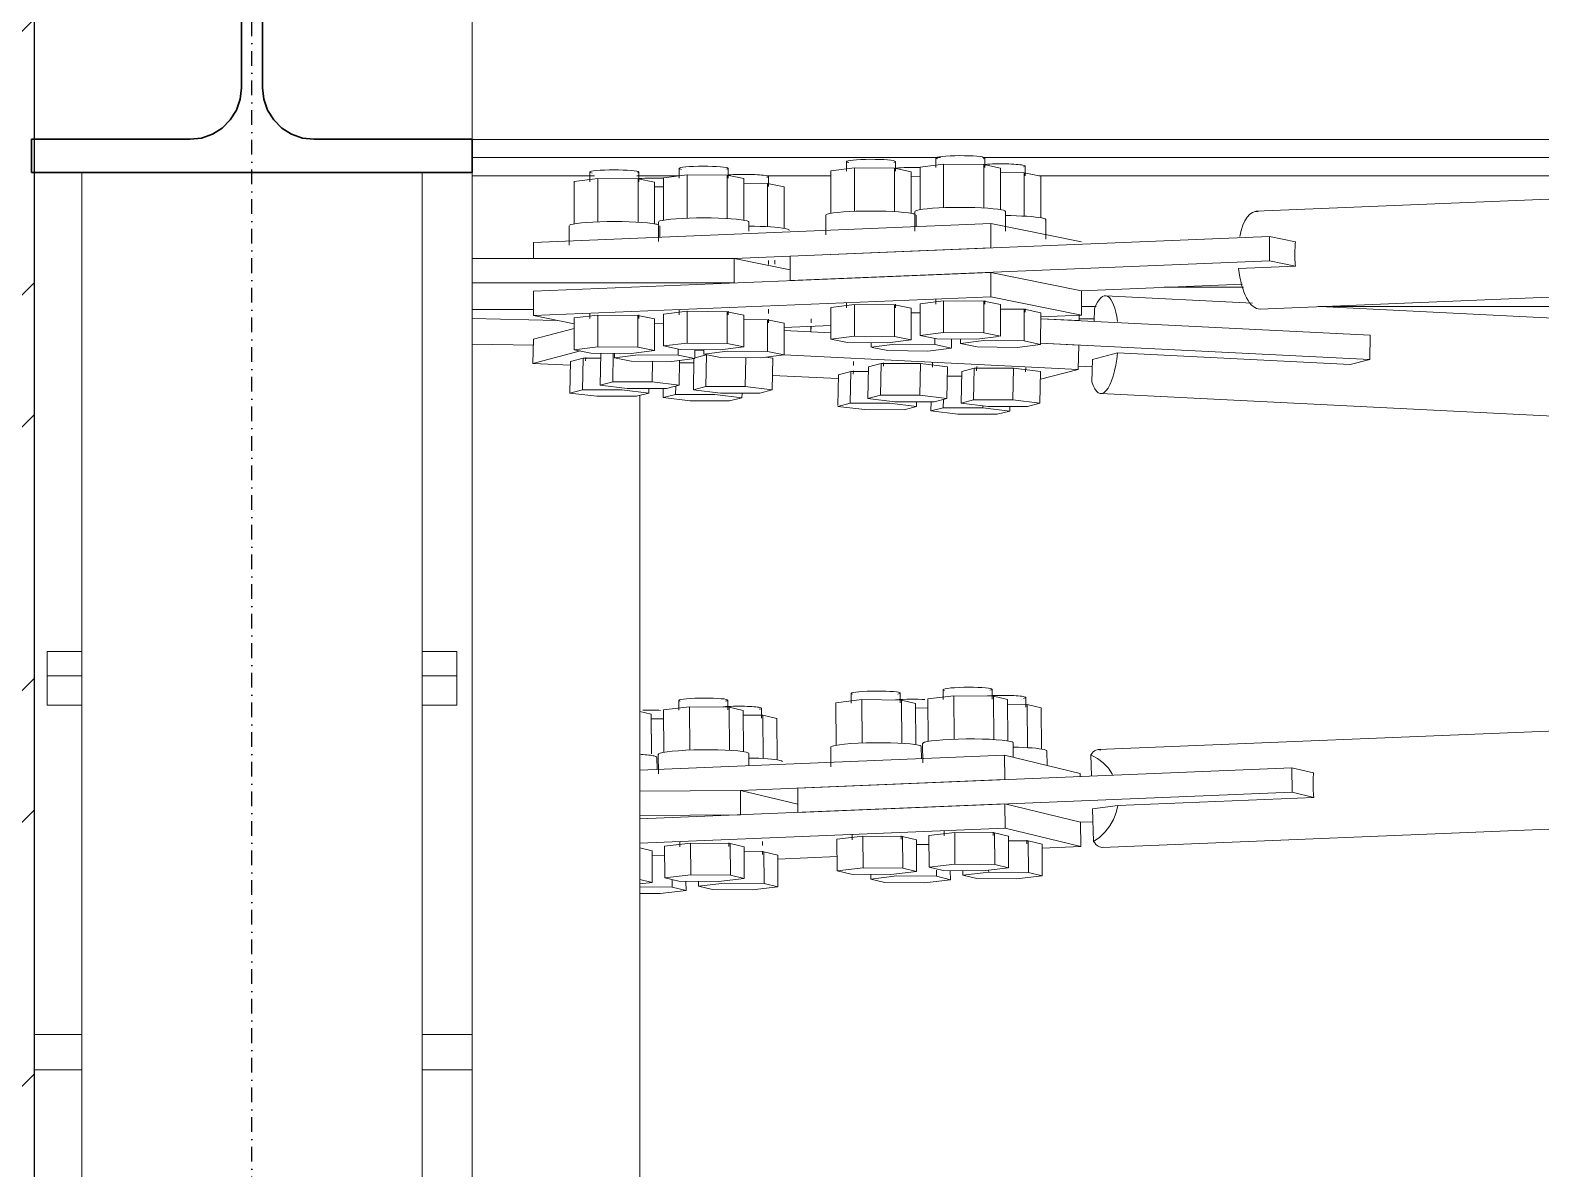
# Model space of a CAD drawing. Header units: millimetres. Extents: x 180139 to 245212, y -4005 to 9345.
# Drawn here: x 211960 to 212577, y 4521 to 4986 of the extents above; entities that cross this region are included whole.
import ezdxf

# ---------------------------------------------------------------- set-up
doc = ezdxf.new("R2010")
doc.units = ezdxf.units.MM
doc.linetypes.add('1_Čerchovaná 6_0mm', pattern=[12, 6, -3, 0, -3])
for name, color, linetype, lineweight in [('A-WALL-1', 7, 'Continuous', 25), ('S-BEAM', 7, 'Continuous', 9), ('S-BEAM-1', 7, 'Continuous', 35), ('S-COLS', 7, 'Continuous', 9), ('S-FSTN', 7, 'Continuous', 9)]:
    doc.layers.add(name, color=color, linetype=linetype, lineweight=lineweight)
doc.layers.add('A-WALL-PATT-2', color=9, linetype='Continuous', lineweight=9, true_color=0x808080)
doc.layers.add('S-GRID-1', color=9, linetype='1_Čerchovaná 6_0mm', lineweight=25, true_color=0x808080)

# ---------------------------------------------------------------- blocks, each defined once
blk = doc.blocks.new('M_S profily_ sloup - 374570-B')
at = {"layer": 'S-COLS'}
for p, q in [((-153159.89, 3207.2), (-153159.89, 4927.57)), ((-153020.89, 3480), (-153020.89, 4927.57))]:
    blk.add_line(p, q, dxfattribs=at)
blk = doc.blocks.new('IPE - 385748-B')
at = {"layer": 'S-BEAM'}
for p, q in [((-153000.39, 5352.33), (-153000.39, 5329.26)), ((-153000.39, 5283.24), (-153000.39, 4941.13))]:
    blk.add_line(p, q, dxfattribs=at)
at = {"layer": 'S-BEAM-1'}
for p, q in [((-153000.39, 5329.26), (-153180.39, 5329.26)), ((-153180.39, 5329.26), (-153180.39, 5315.7)), ((-153000.39, 5315.7), (-153000.39, 5329.26)), ((-153180.39, 5315.7), (-153115.69, 5315.7)), ((-153065.09, 5315.7), (-153000.39, 5315.7)), ((-153094.69, 5294.61), (-153094.69, 4962.22)), ((-153086.09, 4962.22), (-153086.09, 5294.61)), ((-153115.69, 4941.13), (-153180.39, 4941.13)), ((-153180.39, 4941.13), (-153180.39, 4927.57)), ((-153000.39, 4941.13), (-153065.09, 4941.13)), ((-153000.39, 4927.57), (-153000.39, 4941.13)), ((-153180.39, 4927.57), (-153000.39, 4927.57))]:
    blk.add_line(p, q, dxfattribs=at)
at = {"layer": 'S-BEAM-1', "flags": 128}
for points in [[(-153115.69, 5315.7), (-153111.02, 5315.17), (-153106.58, 5313.61), (-153102.6, 5311.1), (-153099.27, 5307.76), (-153096.77, 5303.76), (-153095.22, 5299.31), (-153094.69, 5294.61)], [(-153086.09, 5294.61), (-153085.57, 5299.31), (-153084.01, 5303.76), (-153081.51, 5307.76), (-153078.18, 5311.1), (-153074.2, 5313.61), (-153069.76, 5315.17), (-153065.09, 5315.7)], [(-153094.69, 4962.22), (-153095.22, 4957.52), (-153096.77, 4953.07), (-153099.27, 4949.07), (-153102.6, 4945.73), (-153106.58, 4943.22), (-153111.02, 4941.66), (-153115.69, 4941.13)], [(-153065.09, 4941.13), (-153069.76, 4941.66), (-153074.2, 4943.22), (-153078.18, 4945.73), (-153081.51, 4949.07), (-153084.01, 4953.07), (-153085.57, 4957.52), (-153086.09, 4962.22)]]:
    blk.add_lwpolyline(points, dxfattribs=at)
blk = doc.blocks.new('IPE - 385749-B')
at = {"layer": 'S-BEAM'}
blk.add_line((-153000.39, 4575.37), (-153000.39, 4927.57), dxfattribs=at)
blk = doc.blocks.new('Rámový roh_ šroubovaný s náběhem - 387183-B')
at = {"layer": 'S-FSTN'}
for p, q in [((-152931.89, 4185.38), (-152931.89, 4836.5)), ((-153159.89, 4575.37), (-153179.19, 4575.37)), ((-153000.39, 4575.37), (-153020.89, 4575.37)), ((-153000.39, 4560.97), (-153000.39, 4575.37)), ((-153179.19, 4560.97), (-153159.89, 4560.97)), ((-153020.89, 4560.97), (-153000.39, 4560.97)), ((-153000.39, 4560.97), (-153000.39, 4190.38)), ((-153159.89, 4190.38), (-153179.19, 4190.38)), ((-153000.39, 4190.38), (-153020.89, 4190.38)), ((-153179.19, 4185.38), (-153159.89, 4185.38)), ((-153020.89, 4185.38), (-152931.89, 4185.38))]:
    blk.add_line(p, q, dxfattribs=at)
blk = doc.blocks.new('Dvojitý úhelník _ šikmo - 388081-B')
at = {"layer": 'S-FSTN'}
for p, q in [((-153159.89, 4731.84), (-153174.09, 4731.84)), ((-153174.09, 4731.84), (-153174.09, 4721.88)), ((-153006.69, 4731.84), (-153020.89, 4731.84)), ((-153006.69, 4721.88), (-153006.69, 4731.84)), ((-153174.09, 4721.88), (-153159.89, 4721.88)), ((-153174.09, 4721.88), (-153174.09, 4709.99)), ((-153020.89, 4721.88), (-153006.69, 4721.88)), ((-153006.69, 4721.88), (-153006.69, 4709.99)), ((-153159.89, 4709.99), (-153174.09, 4709.99)), ((-153006.69, 4709.99), (-153020.89, 4709.99))]:
    blk.add_line(p, q, dxfattribs=at)
blk = doc.blocks.new('IPE - IPE160-854659-B')
at = {"layer": 'S-BEAM'}
for p, q in [((-153000.39, 4941.11), (-151964.41, 4941.11)), ((-152809.18, 4933.74), (-153000.39, 4933.74)), ((-152143.28, 4933.74), (-152792.01, 4933.74)), ((-152950.43, 4926.24), (-153000.39, 4926.24)), ((-152915.68, 4926.24), (-152933.19, 4926.24)), ((-152853.93, 4926.24), (-152880.27, 4926.24)), ((-152325.41, 4926.24), (-152769, 4926.24))]:
    blk.add_line(p, q, dxfattribs=at)
blk = doc.blocks.new('C profil - C150X19_3-854695-B')
at = {"layer": 'S-BEAM'}
for p, q in [((-152717.7, 4880.66), (-152685.35, 4880.66)), ((-152685.36, 4880.69), (-152716.81, 4880.69)), ((-152751.52, 4872.79), (-152745.5, 4872.79)), ((-152654.8, 4872.79), (-149454.28, 4872.79)), ((-152752.45, 4867.77), (-152746.36, 4867.77))]:
    blk.add_line(p, q, dxfattribs=at)
blk = doc.blocks.new('Kruhové tyče - 855920-B')
at = {"layer": 'S-BEAM'}
for p, q in [((-151141.71, 4757.55), (-152744.74, 4691.77)), ((-152743.1, 4651.81), (-150700.81, 4735.61)), ((-152747.65, 4689.62), (-152747.39, 4681.01)), ((-152736.64, 4669), (-152656.65, 4672.28)), ((-152746.99, 4667.56), (-152736.64, 4669)), ((-152746.99, 4667.56), (-152746.59, 4654.29))]:
    blk.add_line(p, q, dxfattribs=at)
at = {"layer": 'S-BEAM', "flags": 128}
for points in [[(-152747.65, 4689.62), (-152745, 4688.18), (-152742.62, 4686.34), (-152740.56, 4684.15), (-152738.88, 4681.65)], [(-152736.64, 4669), (-152737.33, 4666.05), (-152738.45, 4663.23), (-152739.98, 4660.58), (-152741.87, 4658.18), (-152744.09, 4656.06), (-152746.59, 4654.29)]]:
    blk.add_lwpolyline(points, dxfattribs=at)
at = {"layer": 'S-BEAM'}
for centre, start_param, end_param in [((-152743.92, 4671.79), 6.114297, 6.737689), ((-152650.02, 4675.64), 1.220559, 1.556766), ((-152650.02, 4675.64), 1.556766, 1.72592), ((-152743.92, 4671.79), 2.623593, 3.203113)]:
    blk.add_ellipse(centre, major_axis=(-0.82, 19.98), ratio=0.341936, start_param=start_param, end_param=end_param, dxfattribs=at)
blk = doc.blocks.new('Kruhové tyče - 855921-B')
at = {"layer": 'S-BEAM'}
for p, q in [((-152681.7, 4874.24), (-152741.69, 4877.22)), ((-152746.4, 4866.75), (-152746.21, 4871.82)), ((-147337.11, 4608.17), (-152654.11, 4872.86)), ((-152747.35, 4842.1), (-152747, 4851.17)), ((-152747, 4851.17), (-152736.8, 4853.84)), ((-152736.8, 4853.84), (-152641.71, 4849.1)), ((-152743.67, 4837.27), (-147339.1, 4568.22))]:
    blk.add_line(p, q, dxfattribs=at)
for start_param, end_param in [(5.222801, 7.051675), (2.447076, 4.555973)]:
    blk.add_ellipse((-152742.68, 4857.25), major_axis=(0.99, 19.98), ratio=0.305672, start_param=start_param, end_param=end_param, dxfattribs=at)
blk = doc.blocks.new('Kruhové tyče - 855924-B')
at = {"layer": 'S-BEAM'}
for p, q in [((-151086.36, 4977.35), (-152680.18, 4911.72)), ((-152678.54, 4871.75), (-150705.99, 4952.98)), ((-152687.34, 4888.37), (-152664.11, 4889.33))]:
    blk.add_line(p, q, dxfattribs=at)
for centre, start_param, end_param in [((-152679.36, 4891.73), 6.182655, 7.330415), ((-152656.14, 4892.69), 1.217586, 1.55391), ((-152679.36, 4891.73), 1.722946, 3.141593), ((-152656.14, 4892.69), 1.55391, 1.722946)]:
    blk.add_ellipse(centre, major_axis=(-0.82, 19.98), ratio=0.410089, start_param=start_param, end_param=end_param, dxfattribs=at)
blk = doc.blocks.new('Připojení trubek s příložkami - 856053-B')
at = {"layer": 'S-FSTN'}
for p, q in [((-152847.51, 4932.04), (-152847.51, 4928.06)), ((-152827.51, 4928.06), (-152827.51, 4932.04)), ((-152817.48, 4929.71), (-152807.85, 4930.94)), ((-152811.06, 4933.54), (-152811.06, 4929.56)), ((-152807.86, 4913.2), (-152807.85, 4930.94)), ((-152807.85, 4930.94), (-152791.43, 4930.78)), ((-152791.44, 4913.07), (-152791.43, 4930.78)), ((-152791.43, 4930.78), (-152784.64, 4929.41)), ((-152791.06, 4929.56), (-152791.06, 4933.54)), ((-152958.73, 4923.89), (-152949.1, 4925.12)), ((-152952.31, 4927.73), (-152952.31, 4923.74)), ((-152949.1, 4925.12), (-152932.68, 4924.97)), ((-152949.1, 4907.38), (-152949.1, 4925.12)), ((-152932.69, 4907.25), (-152932.68, 4924.97)), ((-152932.68, 4924.97), (-152925.89, 4923.59)), ((-152932.31, 4923.74), (-152932.31, 4927.72)), ((-152922.28, 4908.07), (-152922.27, 4925.4)), ((-152922.27, 4925.4), (-152912.65, 4926.62)), ((-152915.85, 4929.23), (-152915.86, 4925.25)), ((-152912.65, 4926.62), (-152896.23, 4926.47)), ((-152912.65, 4908.89), (-152912.65, 4926.62)), ((-152896.23, 4926.47), (-152889.44, 4925.09)), ((-152896.23, 4908.75), (-152896.23, 4926.47)), ((-152895.86, 4925.24), (-152895.85, 4929.22)), ((-152889.44, 4908.08), (-152889.44, 4925.09)), ((-152879.38, 4921.9), (-152879.38, 4925.89)), ((-152853.93, 4928.21), (-152844.3, 4929.44)), ((-152853.93, 4910.89), (-152853.93, 4928.21)), ((-152844.31, 4911.7), (-152844.3, 4929.44)), ((-152844.3, 4929.44), (-152827.89, 4929.28)), ((-152827.89, 4929.28), (-152821.09, 4927.91)), ((-152827.89, 4911.56), (-152827.89, 4929.28)), ((-152821.09, 4910.89), (-152821.09, 4927.91)), ((-152821.09, 4926.03), (-152817.61, 4926)), ((-152817.48, 4912.39), (-152817.48, 4929.71)), ((-152784.64, 4912.39), (-152784.64, 4929.41)), ((-152784.64, 4927.53), (-152774.96, 4927.44)), ((-152774.97, 4909.73), (-152774.96, 4927.44)), ((-152774.96, 4927.44), (-152768.17, 4926.07)), ((-152774.59, 4926.22), (-152774.59, 4930.2)), ((-152768.17, 4909.05), (-152768.17, 4926.07)), ((-152958.73, 4906.57), (-152958.73, 4923.89)), ((-152925.89, 4906.58), (-152925.89, 4923.59)), ((-152925.89, 4921.72), (-152922.28, 4921.68)), ((-152889.44, 4923.22), (-152879.76, 4923.13)), ((-152879.76, 4923.13), (-152872.96, 4921.75)), ((-152879.76, 4905.41), (-152879.76, 4923.13)), ((-152872.97, 4904.74), (-152872.96, 4921.75)), ((-152975.39, 4899), (-152788.58, 4906.69)), ((-152960.81, 4905.82), (-152960.81, 4897.85)), ((-152924.36, 4907.32), (-152924.36, 4899.36)), ((-152923.81, 4901.12), (-152923.81, 4905.81)), ((-152887.36, 4903.54), (-152887.36, 4907.32)), ((-152856.01, 4910.14), (-152856.01, 4902.17)), ((-152819.56, 4911.64), (-152819.56, 4903.67)), ((-152819.01, 4905.44), (-152819.01, 4910.13)), ((-152788.58, 4906.69), (-152751.51, 4899.18)), ((-152788.58, 4896.74), (-152788.58, 4906.69)), ((-152782.56, 4903.66), (-152782.56, 4911.63)), ((-152766.09, 4900.33), (-152766.09, 4908.29)), ((-152870.59, 4893.36), (-152674.67, 4901.43)), ((-152674.67, 4901.43), (-152664.11, 4899.29)), ((-152674.67, 4891.47), (-152674.67, 4901.43)), ((-152975.39, 4892.43), (-152975.39, 4899)), ((-152788.58, 4896.74), (-152893.38, 4892.42)), ((-153000.39, 4892.44), (-152893.38, 4892.42)), ((-152893.38, 4892.42), (-152870.59, 4887.8)), ((-152893.38, 4892.42), (-152893.38, 4882.46)), ((-152879.39, 4889.93), (-152879.39, 4891.59)), ((-152870.6, 4883.4), (-152870.59, 4893.36)), ((-152674.67, 4891.47), (-152870.6, 4883.4)), ((-152664.11, 4889.33), (-152674.67, 4891.47)), ((-152893.38, 4882.46), (-153000.39, 4882.48)), ((-152975.39, 4879.08), (-152788.58, 4886.78)), ((-152788.58, 4886.78), (-152751.52, 4879.26)), ((-152788.58, 4876.82), (-152788.58, 4886.78)), ((-152751.52, 4879.26), (-152685.69, 4881.97)), ((-152975.39, 4869.13), (-152975.39, 4879.08)), ((-152788.58, 4876.82), (-152975.39, 4869.13)), ((-152817.46, 4873.95), (-152807.85, 4875.17)), ((-152811.07, 4875.89), (-152811.07, 4873.8)), ((-152807.86, 4862.22), (-152807.85, 4875.17)), ((-152807.85, 4875.17), (-152791.46, 4875.02)), ((-152791.46, 4875.02), (-152784.68, 4873.64)), ((-152791.46, 4862.07), (-152791.46, 4875.02)), ((-152791.07, 4873.79), (-152791.07, 4875.24)), ((-152751.52, 4869.31), (-152788.58, 4876.82)), ((-152751.52, 4869.31), (-152751.52, 4879.26)), ((-153000.39, 4871.58), (-152975.39, 4871.58)), ((-152975.39, 4869.13), (-152958.71, 4865.74)), ((-152958.71, 4868.13), (-152949.1, 4869.35)), ((-152952.32, 4870.08), (-152952.32, 4867.98)), ((-152949.1, 4869.35), (-152932.71, 4869.2)), ((-152949.1, 4856.41), (-152949.1, 4869.35)), ((-152932.71, 4869.2), (-152925.92, 4867.82)), ((-152932.71, 4856.26), (-152932.71, 4869.2)), ((-152932.32, 4867.98), (-152932.32, 4869.43)), ((-152922.26, 4869.63), (-152912.65, 4870.85)), ((-152922.26, 4856.69), (-152922.26, 4869.63)), ((-152915.87, 4871.58), (-152915.87, 4869.48)), ((-152912.65, 4870.85), (-152896.26, 4870.7)), ((-152912.65, 4857.91), (-152912.65, 4870.85)), ((-152896.26, 4870.7), (-152889.47, 4869.33)), ((-152896.26, 4857.76), (-152896.26, 4870.7)), ((-152895.87, 4869.48), (-152895.87, 4870.93)), ((-152889.47, 4856.38), (-152889.47, 4869.33)), ((-152879.39, 4870.02), (-152879.39, 4871.67)), ((-152853.92, 4859.5), (-152853.91, 4872.45)), ((-152853.91, 4872.45), (-152844.3, 4873.67)), ((-152847.52, 4874.39), (-152847.52, 4872.29)), ((-152844.31, 4860.72), (-152844.3, 4873.67)), ((-152844.3, 4873.67), (-152827.91, 4873.52)), ((-152827.91, 4873.52), (-152821.13, 4872.14)), ((-152827.91, 4860.57), (-152827.91, 4873.52)), ((-152827.52, 4872.29), (-152827.52, 4873.74)), ((-152821.13, 4859.2), (-152821.13, 4872.14)), ((-152821.13, 4870.27), (-152817.61, 4870.23)), ((-152817.47, 4861), (-152817.46, 4873.95)), ((-152784.68, 4860.7), (-152784.68, 4873.64)), ((-152784.68, 4871.77), (-152774.99, 4871.68)), ((-152774.99, 4871.68), (-152768.2, 4870.3)), ((-152774.99, 4858.73), (-152774.99, 4871.68)), ((-152774.6, 4870.45), (-152774.6, 4871.9)), ((-152768.21, 4857.36), (-152768.2, 4870.3)), ((-152768.2, 4868.62), (-152751.52, 4869.31)), ((-152958.71, 4855.18), (-152958.71, 4868.13)), ((-152925.92, 4854.88), (-152925.92, 4867.82)), ((-152925.92, 4865.95), (-152922.26, 4865.92)), ((-152889.47, 4867.45), (-152879.78, 4867.36)), ((-152879.79, 4854.42), (-152879.78, 4867.36)), ((-152879.78, 4867.36), (-152873, 4865.99)), ((-152879.39, 4866.14), (-152879.39, 4867.59)), ((-152873, 4853.04), (-152873, 4865.99)), ((-152873, 4864.3), (-152853.92, 4865.09)), ((-152949.1, 4856.41), (-152958.71, 4855.18)), ((-152932.71, 4856.26), (-152949.1, 4856.41)), ((-152912.65, 4857.91), (-152922.26, 4856.69)), ((-152922.26, 4856.69), (-152915.48, 4855.31)), ((-152896.26, 4857.76), (-152912.65, 4857.91)), ((-152889.47, 4856.38), (-152896.26, 4857.76)), ((-152844.31, 4860.72), (-152853.92, 4859.5)), ((-152853.92, 4859.5), (-152847.13, 4858.12)), ((-152847.13, 4858.12), (-152830.74, 4857.97)), ((-152827.91, 4860.57), (-152844.31, 4860.72)), ((-152837.44, 4856.16), (-152837.44, 4858.03)), ((-152827.83, 4857.38), (-152837.44, 4856.16)), ((-152830.74, 4857.97), (-152821.13, 4859.2)), ((-152821.13, 4859.2), (-152827.91, 4860.57)), ((-152811.44, 4857.23), (-152827.83, 4857.38)), ((-152807.86, 4862.22), (-152817.47, 4861)), ((-152817.47, 4861), (-152810.68, 4859.63)), ((-152811.44, 4857.23), (-152811.44, 4859.78)), ((-152804.66, 4855.86), (-152811.44, 4857.23)), ((-152810.68, 4859.63), (-152794.29, 4859.47)), ((-152791.46, 4862.07), (-152807.86, 4862.22)), ((-152804.66, 4856.09), (-152804.66, 4859.57)), ((-152800.99, 4857.66), (-152800.99, 4859.54)), ((-152791.38, 4858.88), (-152800.99, 4857.66)), ((-152800.99, 4857.66), (-152794.21, 4856.29)), ((-152794.29, 4859.47), (-152785.41, 4860.6)), ((-152784.68, 4860.7), (-152791.46, 4862.07)), ((-152774.99, 4858.73), (-152791.38, 4858.88)), ((-152777.82, 4856.13), (-152768.21, 4857.36)), ((-152768.21, 4857.36), (-152774.99, 4858.73)), ((-152958.71, 4855.18), (-152951.93, 4853.81)), ((-152951.93, 4853.81), (-152935.53, 4853.66)), ((-152942.24, 4851.84), (-152942.24, 4853.72)), ((-152932.63, 4853.07), (-152942.24, 4851.84)), ((-152942.24, 4851.84), (-152935.46, 4850.47)), ((-152935.53, 4853.66), (-152925.92, 4854.88)), ((-152935.46, 4850.47), (-152919.06, 4850.32)), ((-152925.92, 4854.88), (-152932.71, 4856.26)), ((-152916.24, 4852.92), (-152932.63, 4853.07)), ((-152919.06, 4850.32), (-152909.45, 4851.54)), ((-152916.24, 4852.92), (-152916.24, 4855.46)), ((-152909.45, 4851.54), (-152916.24, 4852.92)), ((-152915.48, 4855.31), (-152899.08, 4855.16)), ((-152909.45, 4851.54), (-152909.45, 4855.25)), ((-152905.79, 4853.35), (-152905.79, 4855.22)), ((-152896.18, 4854.57), (-152905.79, 4853.35)), ((-152905.79, 4853.35), (-152899.01, 4851.97)), ((-152899.08, 4855.16), (-152889.47, 4856.38)), ((-152899.01, 4851.97), (-152882.61, 4851.82)), ((-152879.79, 4854.42), (-152896.18, 4854.57)), ((-152882.61, 4851.82), (-152873, 4853.04)), ((-152873, 4853.04), (-152879.79, 4854.42)), ((-152837.1, 4856.09), (-152830.66, 4854.78)), ((-152830.66, 4854.78), (-152814.27, 4854.63)), ((-152814.27, 4854.63), (-152804.66, 4855.86)), ((-152794.21, 4856.29), (-152777.82, 4856.13))]:
    blk.add_line(p, q, dxfattribs=at)
for centre, major_axis, start_param, end_param in [((-152837.51, 4932.04), (-10, 0), 3.566041, 6.707633), ((-152837.51, 4932.04), (-10, 0), 2.780643, 3.566041), ((-152801.06, 4933.54), (-10, 0), 3.566041, 6.707633), ((-152801.06, 4933.54), (-10, 0), 2.780643, 3.566041), ((-152784.59, 4930.2), (-10, 0), 3.566041, 5.398637), ((-152784.59, 4930.2), (-10, 0), 2.780643, 3.566041), ((-152942.31, 4927.73), (-10, 0), 3.566041, 6.707633), ((-152942.31, 4927.73), (-10, 0), 2.780643, 3.566041), ((-152925.83, 4924.39), (-10, 0), 4.351439, 5.398637), ((-152905.85, 4929.23), (-10, 0), 3.566041, 6.707633), ((-152905.85, 4929.23), (-10, 0), 2.780643, 3.566041), ((-152889.38, 4925.89), (-10, 0), 3.566041, 5.398637), ((-152889.38, 4925.89), (-10, 0), 2.780643, 3.566041), ((-152821.04, 4928.7), (-10, 0), 4.351439, 5.398637), ((-152837.51, 4910.13), (-18.5, 0), 3.566041, 6.184035), ((-152801.06, 4911.63), (-18.5, 0), 3.566041, 6.184035), ((-152801.06, 4911.63), (-18.5, 0), 3.042442, 3.566041), ((-152942.31, 4905.82), (-18.5, 0), 3.566041, 6.184035), ((-152942.31, 4905.82), (-18.5, 0), 3.344395, 3.566041), ((-152905.86, 4907.32), (-18.5, 0), 3.566041, 6.184035), ((-152905.86, 4907.32), (-18.5, 0), 3.042442, 3.566041), ((-152837.51, 4910.13), (-18.5, 0), 3.344395, 3.566041), ((-152784.59, 4908.3), (-18.5, 0), 3.566041, 4.613238), ((-152784.59, 4908.3), (-18.5, 0), 3.042442, 3.566041), ((-152889.39, 4903.98), (-18.5, 0), 3.566041, 4.613238), ((-152889.39, 4903.98), (-18.5, 0), 3.042442, 3.566041)]:
    blk.add_ellipse(centre, major_axis=major_axis, ratio=0.091534, start_param=start_param, end_param=end_param, dxfattribs=at)
blk = doc.blocks.new('Připojení trubek s příložkami - 856074-B')
at = {"layer": 'S-FSTN'}
for p, q in [((-152876.81, 4890.07), (-152876.77, 4891.7)), ((-152752.46, 4867.05), (-152752.41, 4869.49)), ((-152965.7, 4867.16), (-153000.39, 4867.86)), ((-152975.39, 4859.52), (-152958.71, 4863.89)), ((-152873, 4863.08), (-152853.92, 4862.13)), ((-152862.03, 4862.54), (-152861.98, 4864.76)), ((-152862.03, 4862.54), (-152862.03, 4864.75)), ((-152862, 4866.16), (-152861.97, 4867.82)), ((-152861.95, 4866.16), (-152861.92, 4867.82)), ((-152768.2, 4867.83), (-152633.59, 4861.13)), ((-152752.46, 4867.05), (-152768.2, 4867.83)), ((-153000.39, 4857.48), (-152975.44, 4856.98)), ((-152975.59, 4849.56), (-152975.39, 4859.52)), ((-152633.8, 4851.18), (-152768.21, 4857.87)), ((-152768.21, 4857.87), (-152752.67, 4857.09)), ((-152752.87, 4847.14), (-152752.67, 4857.09)), ((-152633.8, 4851.18), (-152633.59, 4861.13)), ((-152956.14, 4854.66), (-152975.59, 4849.56)), ((-152960.48, 4837.47), (-152960.21, 4850.41)), ((-152960.21, 4850.41), (-152955.13, 4851.74)), ((-152955.39, 4838.8), (-152955.13, 4851.74)), ((-152955.13, 4851.74), (-152947.91, 4851.74)), ((-152954.07, 4852), (-152954.1, 4850.61)), ((-152948.13, 4840.7), (-152947.87, 4853.65)), ((-152943.04, 4842.04), (-152942.81, 4853.72)), ((-152926.93, 4842.03), (-152926.76, 4850.39)), ((-152915.91, 4840.69), (-152915.7, 4850.74)), ((-152910.09, 4838.81), (-152909.83, 4851.62)), ((-152905.79, 4854.75), (-152909.45, 4854.93)), ((-152909.45, 4851.85), (-152904.74, 4853.09)), ((-152905.01, 4840.14), (-152904.74, 4853.09)), ((-152888.89, 4840.13), (-152888.66, 4851.87)), ((-152880.5, 4852.09), (-152877.61, 4851.73)), ((-152877.87, 4838.79), (-152877.61, 4851.73)), ((-152752.87, 4847.14), (-152873, 4853.12)), ((-152844.64, 4850.36), (-152844.67, 4848.77)), ((-152641.71, 4849.1), (-152633.8, 4851.18)), ((-152975.59, 4849.56), (-152960.25, 4848.8)), ((-152915.72, 4849.85), (-152909.87, 4849.85)), ((-152877.75, 4844.69), (-152850.89, 4843.36)), ((-152851.11, 4832.37), (-152850.85, 4844.97)), ((-152850.85, 4844.97), (-152845.77, 4846.3)), ((-152846.03, 4833.36), (-152845.77, 4846.3)), ((-152845.77, 4846.3), (-152838.55, 4846.3)), ((-152844.71, 4846.55), (-152844.74, 4845.16)), ((-152838.77, 4835.26), (-152838.51, 4848.2)), ((-152838.51, 4848.2), (-152833.42, 4849.53)), ((-152833.68, 4836.59), (-152833.42, 4849.53)), ((-152833.42, 4849.53), (-152817.31, 4849.53)), ((-152832.37, 4849.79), (-152832.39, 4848.4)), ((-152817.57, 4836.58), (-152817.31, 4849.53)), ((-152817.31, 4849.53), (-152806.29, 4848.18)), ((-152812.4, 4847.99), (-152812.36, 4850.1)), ((-152806.55, 4835.24), (-152806.29, 4848.18)), ((-152806.36, 4844.41), (-152800.51, 4844.4)), ((-152800.73, 4833.37), (-152800.47, 4846.31)), ((-152800.47, 4846.31), (-152795.38, 4847.64)), ((-152795.64, 4834.7), (-152795.38, 4847.64)), ((-152795.38, 4847.64), (-152779.27, 4847.63)), ((-152794.32, 4848.36), (-152794.36, 4846.5)), ((-152779.53, 4834.69), (-152779.27, 4847.63)), ((-152779.27, 4847.63), (-152768.25, 4846.29)), ((-152774.36, 4846.1), (-152774.33, 4847.77)), ((-152768.51, 4833.35), (-152768.25, 4846.29)), ((-152768.31, 4843.09), (-152752.87, 4847.14)), ((-152752.84, 4848.44), (-152747.12, 4848.16)), ((-152955.39, 4838.8), (-152960.48, 4837.47)), ((-152939.28, 4838.79), (-152955.39, 4838.8)), ((-152943.04, 4842.04), (-152948.13, 4840.7)), ((-152948.13, 4840.7), (-152937.1, 4839.36)), ((-152926.93, 4842.03), (-152943.04, 4842.04)), ((-152928.25, 4837.45), (-152939.28, 4838.79)), ((-152937.1, 4839.36), (-152920.99, 4839.35)), ((-152928.25, 4837.45), (-152928.22, 4839.36)), ((-152915.91, 4840.69), (-152926.93, 4842.03)), ((-152922.44, 4835.58), (-152922.36, 4839.35)), ((-152920.99, 4839.35), (-152915.91, 4840.69)), ((-152917.35, 4836.91), (-152917.28, 4840.33)), ((-152905.01, 4840.14), (-152910.09, 4838.81)), ((-152910.09, 4838.81), (-152899.06, 4837.47)), ((-152888.89, 4840.13), (-152905.01, 4840.14)), ((-152877.87, 4838.79), (-152888.89, 4840.13)), ((-152882.95, 4837.46), (-152877.87, 4838.79)), ((-152960.48, 4837.47), (-152949.45, 4836.13)), ((-152949.45, 4836.13), (-152933.34, 4836.12)), ((-152933.34, 4836.12), (-152928.25, 4837.45)), ((-152917.35, 4836.91), (-152922.44, 4835.58)), ((-152922.44, 4835.58), (-152911.41, 4834.23)), ((-152901.24, 4836.9), (-152917.35, 4836.91)), ((-152911.41, 4834.23), (-152895.3, 4834.22)), ((-152890.22, 4835.56), (-152901.24, 4836.9)), ((-152899.06, 4837.47), (-152882.95, 4837.46)), ((-152895.3, 4834.22), (-152890.22, 4835.56)), ((-152890.22, 4835.56), (-152890.18, 4837.46)), ((-152846.03, 4833.36), (-152851.11, 4832.03)), ((-152851.11, 4832.03), (-152840.09, 4830.68)), ((-152829.92, 4833.35), (-152846.03, 4833.36)), ((-152833.68, 4836.59), (-152838.77, 4835.26)), ((-152838.77, 4835.26), (-152827.74, 4833.92)), ((-152817.57, 4836.58), (-152833.68, 4836.59)), ((-152818.89, 4832.01), (-152829.92, 4833.35)), ((-152827.74, 4833.92), (-152811.63, 4833.91)), ((-152823.98, 4830.67), (-152818.89, 4832.01)), ((-152818.89, 4832.01), (-152818.86, 4833.91)), ((-152806.55, 4835.24), (-152817.57, 4836.58)), ((-152813.08, 4830.13), (-152813, 4833.91)), ((-152811.63, 4833.91), (-152806.55, 4835.24)), ((-152807.99, 4831.46), (-152807.92, 4834.88)), ((-152795.64, 4834.7), (-152800.73, 4833.37)), ((-152800.73, 4833.37), (-152789.7, 4832.02)), ((-152779.53, 4834.69), (-152795.64, 4834.7)), ((-152791.88, 4831.45), (-152791.86, 4832.37)), ((-152789.7, 4832.02), (-152773.59, 4832.02)), ((-152780.86, 4830.11), (-152780.82, 4832.02)), ((-152768.51, 4833.35), (-152779.53, 4834.69)), ((-152773.59, 4832.02), (-152768.51, 4833.35)), ((-152840.09, 4830.68), (-152823.98, 4830.67)), ((-152807.99, 4831.46), (-152813.08, 4830.13)), ((-152813.08, 4830.13), (-152802.05, 4828.79)), ((-152791.88, 4831.45), (-152807.99, 4831.46)), ((-152802.05, 4828.79), (-152785.94, 4828.78)), ((-152780.86, 4830.11), (-152791.88, 4831.45)), ((-152785.94, 4828.78), (-152780.86, 4830.11))]:
    blk.add_line(p, q, dxfattribs=at)
blk = doc.blocks.new('Připojení trubek s příložkami - 856081-B')
at = {"layer": 'S-FSTN'}
for p, q in [((-152845.64, 4714.72), (-152845.61, 4710.74)), ((-152825.61, 4710.89), (-152825.64, 4714.88)), ((-152808.08, 4716.27), (-152808.05, 4712.28)), ((-152788.05, 4712.43), (-152788.08, 4716.42)), ((-152922.29, 4708.06), (-152911.71, 4709.3)), ((-152916.06, 4711.83), (-152916.03, 4707.85)), ((-152911.71, 4709.3), (-152895.45, 4709.17)), ((-152911.57, 4691.56), (-152911.71, 4709.3)), ((-152896.03, 4708), (-152896.06, 4711.99)), ((-152895.45, 4709.17), (-152889.78, 4707.79)), ((-152895.32, 4691.46), (-152895.45, 4709.17)), ((-152882.27, 4704.67), (-152882.3, 4708.65)), ((-152851.87, 4710.95), (-152841.29, 4712.19)), ((-152851.74, 4693.56), (-152851.87, 4710.95)), ((-152841.29, 4712.19), (-152825.03, 4712.05)), ((-152841.15, 4694.45), (-152841.29, 4712.19)), ((-152825.03, 4712.05), (-152819.36, 4710.68)), ((-152824.9, 4694.35), (-152825.03, 4712.05)), ((-152819.23, 4693.79), (-152819.36, 4710.68)), ((-152819.34, 4708.79), (-152814.28, 4708.75)), ((-152814.31, 4712.49), (-152803.73, 4713.73)), ((-152814.18, 4695.1), (-152814.31, 4712.49)), ((-152803.73, 4713.73), (-152787.48, 4713.6)), ((-152803.6, 4696), (-152803.73, 4713.73)), ((-152787.48, 4713.6), (-152781.8, 4712.22)), ((-152787.34, 4695.89), (-152787.48, 4713.6)), ((-152781.67, 4695.33), (-152781.8, 4712.22)), ((-152781.78, 4710.33), (-152773.71, 4710.26)), ((-152774.29, 4709.1), (-152774.32, 4713.08)), ((-152773.71, 4710.26), (-152768.04, 4708.89)), ((-152773.58, 4692.55), (-152773.71, 4710.26)), ((-152767.91, 4692), (-152768.04, 4708.89)), ((-152931.89, 4707.35), (-152927.33, 4706.25)), ((-152927.21, 4690.02), (-152927.33, 4706.25)), ((-152927.32, 4704.36), (-152922.26, 4704.31)), ((-152922.16, 4690.67), (-152922.29, 4708.06)), ((-152889.65, 4690.9), (-152889.78, 4707.79)), ((-152889.76, 4705.9), (-152881.69, 4705.83)), ((-152881.69, 4705.83), (-152876.02, 4704.45)), ((-152881.56, 4688.12), (-152881.69, 4705.83)), ((-152875.89, 4687.57), (-152876.02, 4704.45)), ((-152924.4, 4689.86), (-152924.34, 4681.9)), ((-152887.36, 4685.23), (-152887.4, 4690.14)), ((-152853.98, 4692.75), (-152853.92, 4684.79)), ((-152816.94, 4688.12), (-152816.98, 4693.03)), ((-152816.42, 4694.29), (-152816.36, 4686.33)), ((-152779.37, 4688.64), (-152779.42, 4694.57)), ((-152765.61, 4685.31), (-152765.66, 4691.24)), ((-152931.89, 4683.4), (-152782.99, 4689.51)), ((-152924.92, 4683.69), (-152924.95, 4688.6)), ((-152867.41, 4676.09), (-152665.54, 4684.37)), ((-152782.99, 4689.51), (-152752.02, 4682.01)), ((-152782.91, 4679.56), (-152782.99, 4689.51)), ((-152665.54, 4684.37), (-152656.72, 4682.24)), ((-152665.47, 4674.42), (-152665.54, 4684.37)), ((-152782.91, 4679.56), (-152890.89, 4675.13)), ((-152752.02, 4680.82), (-152752.02, 4682.01)), ((-152931.89, 4674.82), (-152890.89, 4675.13)), ((-152890.89, 4675.13), (-152867.36, 4669.43)), ((-152890.89, 4675.13), (-152890.81, 4665.17)), ((-152867.34, 4666.13), (-152867.41, 4676.09)), ((-152665.47, 4674.42), (-152867.34, 4666.13)), ((-152656.65, 4672.28), (-152665.47, 4674.42)), ((-152931.89, 4663.48), (-152782.84, 4669.6)), ((-152890.81, 4665.17), (-152931.89, 4664.86)), ((-152782.84, 4669.6), (-152751.87, 4662.1)), ((-152782.76, 4659.64), (-152782.84, 4669.6)), ((-152782.76, 4659.64), (-152931.89, 4653.52)), ((-152751.8, 4652.14), (-152782.76, 4659.64)), ((-152751.87, 4662.1), (-152746.83, 4662.3)), ((-152751.8, 4652.14), (-152751.87, 4662.1)), ((-152921.84, 4652.3), (-152911.28, 4653.54)), ((-152915.63, 4654.19), (-152915.61, 4652.09)), ((-152911.28, 4653.54), (-152895.05, 4653.4)), ((-152911.18, 4640.59), (-152911.28, 4653.54)), ((-152895.61, 4652.24), (-152895.62, 4653.65)), ((-152895.05, 4653.4), (-152889.38, 4652.03)), ((-152894.95, 4640.45), (-152895.05, 4653.4)), ((-152881.88, 4652.6), (-152881.89, 4654.21)), ((-152851.42, 4655.19), (-152840.86, 4656.43)), ((-152851.32, 4642.25), (-152851.42, 4655.19)), ((-152845.21, 4657.08), (-152845.19, 4654.98)), ((-152840.86, 4656.43), (-152824.63, 4656.29)), ((-152840.76, 4643.48), (-152840.86, 4656.43)), ((-152825.19, 4655.13), (-152825.2, 4656.54)), ((-152824.63, 4656.29), (-152818.96, 4654.92)), ((-152824.53, 4643.34), (-152824.63, 4656.29)), ((-152818.86, 4641.97), (-152818.96, 4654.92)), ((-152818.95, 4653.02), (-152813.83, 4652.98)), ((-152813.86, 4656.73), (-152803.3, 4657.97)), ((-152813.77, 4643.79), (-152813.86, 4656.73)), ((-152807.65, 4658.62), (-152807.63, 4656.52)), ((-152803.3, 4657.97), (-152787.07, 4657.83)), ((-152803.2, 4645.02), (-152803.3, 4657.97)), ((-152787.63, 4656.67), (-152787.64, 4658.08)), ((-152787.07, 4657.83), (-152781.4, 4656.46)), ((-152786.97, 4644.89), (-152787.07, 4657.83)), ((-152781.3, 4643.51), (-152781.4, 4656.46)), ((-152781.39, 4654.56), (-152773.31, 4654.5)), ((-152773.87, 4653.34), (-152773.88, 4654.75)), ((-152773.31, 4654.5), (-152767.64, 4653.12)), ((-152773.21, 4641.55), (-152773.31, 4654.5)), ((-152767.54, 4640.18), (-152767.64, 4653.12)), ((-152931.89, 4651.69), (-152926.94, 4650.49)), ((-152926.84, 4637.54), (-152926.94, 4650.49)), ((-152926.92, 4648.59), (-152921.81, 4648.55)), ((-152921.74, 4639.36), (-152921.84, 4652.3)), ((-152889.28, 4639.08), (-152889.38, 4652.03)), ((-152889.37, 4650.13), (-152881.29, 4650.07)), ((-152881.85, 4648.9), (-152881.86, 4650.32)), ((-152881.29, 4650.07), (-152875.62, 4648.69)), ((-152881.19, 4637.12), (-152881.29, 4650.07)), ((-152875.52, 4635.75), (-152875.62, 4648.69)), ((-152875.61, 4647.06), (-152851.37, 4648.05)), ((-152767.63, 4651.49), (-152751.8, 4652.14)), ((-152911.18, 4640.59), (-152921.74, 4639.36)), ((-152894.95, 4640.45), (-152911.18, 4640.59)), ((-152889.28, 4639.08), (-152894.95, 4640.45)), ((-152840.76, 4643.48), (-152851.32, 4642.25)), ((-152851.32, 4642.25), (-152845.65, 4640.87)), ((-152845.65, 4640.87), (-152829.42, 4640.73)), ((-152824.53, 4643.34), (-152840.76, 4643.48)), ((-152837.56, 4638.91), (-152837.58, 4640.8)), ((-152829.42, 4640.73), (-152818.86, 4641.97)), ((-152818.86, 4641.97), (-152824.53, 4643.34)), ((-152803.2, 4645.02), (-152813.77, 4643.79)), ((-152813.77, 4643.79), (-152808.1, 4642.41)), ((-152810.77, 4640.01), (-152810.79, 4642.58)), ((-152808.1, 4642.41), (-152791.87, 4642.28)), ((-152805.1, 4638.64), (-152805.13, 4642.39)), ((-152786.97, 4644.89), (-152803.2, 4645.02)), ((-152800, 4640.45), (-152800.02, 4642.34)), ((-152789.44, 4641.69), (-152800, 4640.45)), ((-152800, 4640.45), (-152794.34, 4639.08)), ((-152791.87, 4642.28), (-152781.3, 4643.51)), ((-152789.44, 4641.69), (-152789.45, 4642.58)), ((-152773.21, 4641.55), (-152789.44, 4641.69)), ((-152781.3, 4643.51), (-152786.97, 4644.89)), ((-152767.54, 4640.18), (-152773.21, 4641.55)), ((-152926.84, 4637.54), (-152931.89, 4638.76)), ((-152931.89, 4636.95), (-152926.84, 4637.54)), ((-152918.75, 4635.58), (-152931.89, 4635.69)), ((-152921.74, 4639.36), (-152916.07, 4637.98)), ((-152918.75, 4635.58), (-152918.77, 4638.63)), ((-152913.08, 4634.21), (-152918.75, 4635.58)), ((-152916.07, 4637.98), (-152899.84, 4637.84)), ((-152913.08, 4634.21), (-152913.11, 4637.96)), ((-152907.98, 4636.02), (-152908, 4637.91)), ((-152897.42, 4637.26), (-152907.98, 4636.02)), ((-152907.98, 4636.02), (-152902.31, 4634.65)), ((-152902.31, 4634.65), (-152886.08, 4634.51)), ((-152899.84, 4637.84), (-152889.28, 4639.08)), ((-152881.19, 4637.12), (-152897.42, 4637.26)), ((-152886.08, 4634.51), (-152875.52, 4635.75)), ((-152875.52, 4635.75), (-152881.19, 4637.12)), ((-152827, 4640.15), (-152837.56, 4638.91)), ((-152837.56, 4638.91), (-152831.89, 4637.54)), ((-152831.89, 4637.54), (-152815.66, 4637.4)), ((-152810.77, 4640.01), (-152827, 4640.15)), ((-152815.66, 4637.4), (-152805.1, 4638.64)), ((-152805.1, 4638.64), (-152810.77, 4640.01)), ((-152794.34, 4639.08), (-152778.11, 4638.94)), ((-152778.11, 4638.94), (-152767.54, 4640.18)), ((-152931.89, 4633.04), (-152923.64, 4632.97)), ((-152923.64, 4632.97), (-152913.08, 4634.21))]:
    blk.add_line(p, q, dxfattribs=at)
for centre, major_axis, start_param, end_param in [((-152835.64, 4714.8), (10, 0.08), 0.350511, 3.492103), ((-152835.64, 4714.8), (10, 0.08), 5.848298, 6.633696), ((-152798.08, 4716.34), (10, 0.08), 0.350511, 3.492103), ((-152798.08, 4716.34), (10, 0.08), 5.848298, 6.633696), ((-152906.06, 4711.91), (10, 0.08), 0.350511, 3.492103), ((-152892.3, 4708.58), (10, 0.08), 0.350511, 2.160961), ((-152906.06, 4711.91), (10, 0.08), 5.848298, 6.633696), ((-152892.3, 4708.58), (10, 0.08), 5.848298, 6.633696), ((-152821.88, 4711.46), (10, 0.08), 0.874109, 2.160961), ((-152784.32, 4713.01), (10, 0.08), 0.350511, 2.160961), ((-152784.32, 4713.01), (10, 0.08), 5.848298, 6.633696), ((-152929.86, 4707.03), (10, 0.08), 0.874109, 1.659508), ((-152797.92, 4694.43), (18.5, 0.14), 0.350511, 3.230304), ((-152943.45, 4688.46), (18.5, 0.14), 0.350511, 0.874109), ((-152905.9, 4690), (18.5, 0.14), 0.350511, 3.230304), ((-152905.9, 4690), (18.5, 0.14), 0.088711, 0.350511), ((-152835.48, 4692.89), (18.5, 0.14), 0.350511, 3.230304), ((-152835.48, 4692.89), (18.5, 0.14), 0.088711, 0.350511), ((-152797.92, 4694.43), (18.5, 0.14), 0.088711, 0.350511), ((-152784.16, 4691.1), (18.5, 0.14), 0.350511, 1.312147), ((-152784.16, 4691.1), (18.5, 0.14), 0.088711, 0.350511), ((-152943.45, 4688.46), (18.5, 0.14), 0.088711, 0.350511), ((-152892.14, 4686.67), (18.5, 0.14), 0.350511, 1.312147), ((-152892.14, 4686.67), (18.5, 0.14), 0.088711, 0.350511)]:
    blk.add_ellipse(centre, major_axis=major_axis, ratio=0.091531, start_param=start_param, end_param=end_param, dxfattribs=at)

msp = doc.modelspace()

# ---------------------------------------------------------------- hatches: boundary and pattern name
at = {"layer": 'A-WALL-PATT-2'}
h = msp.add_hatch(dxfattribs=at)
h.set_pattern_fill('FP_10', color=256, angle=225, style=0, pattern_type=2)
h.set_pattern_definition([(45, (228525.39, 3664.97), (-80.8223, 80.8223), []), (45, (228579.27, 3664.97), (-80.8223, 80.8223), [])])
h.paths.add_polyline_path([(211962.15, 2750), (211962.15, 5547.39), (211762.15, 5547.39), (211762.15, 3792.62), (211765.67, 3792.62), (211765.67, 3785.56), (211762.15, 3785.56), (211762.15, 2853.62), (211765.67, 2853.62), (211765.67, 2846.56), (211762.15, 2846.56), (211762.15, 2750), (211937.36, 2750)])

# ---------------------------------------------------------------- linework, layer by layer
at = {"layer": 'A-WALL-1'}
msp.add_line((211962.15, 2750), (211962.15, 5547.39), dxfattribs=at)
at = {"layer": 'S-GRID-1'}
msp.add_line((212050.95, -2385.59), (212050.95, 7794.39), dxfattribs=at)

# ---------------------------------------------------------------- block references
at = {"layer": 'S-BEAM'}
for name in ['IPE - 385748-B', 'Kruhové tyče - 855924-B', 'IPE - IPE160-854659-B', 'IPE - 385749-B', 'Kruhové tyče - 855920-B', 'C profil - C150X19_3-854695-B', 'Kruhové tyče - 855921-B']:
    msp.add_blockref(name, (365141.34, 0), dxfattribs=at)
at = {"layer": 'S-COLS'}
msp.add_blockref('M_S profily_ sloup - 374570-B', (365141.34, 0), dxfattribs=at)
at = {"layer": 'S-FSTN'}
for name in ['Připojení trubek s příložkami - 856053-B', 'Připojení trubek s příložkami - 856074-B', 'Rámový roh_ šroubovaný s náběhem - 387183-B', 'Dvojitý úhelník _ šikmo - 388081-B', 'Připojení trubek s příložkami - 856081-B']:
    msp.add_blockref(name, (365141.34, 0), dxfattribs=at)

doc.saveas('drawing.dxf')
